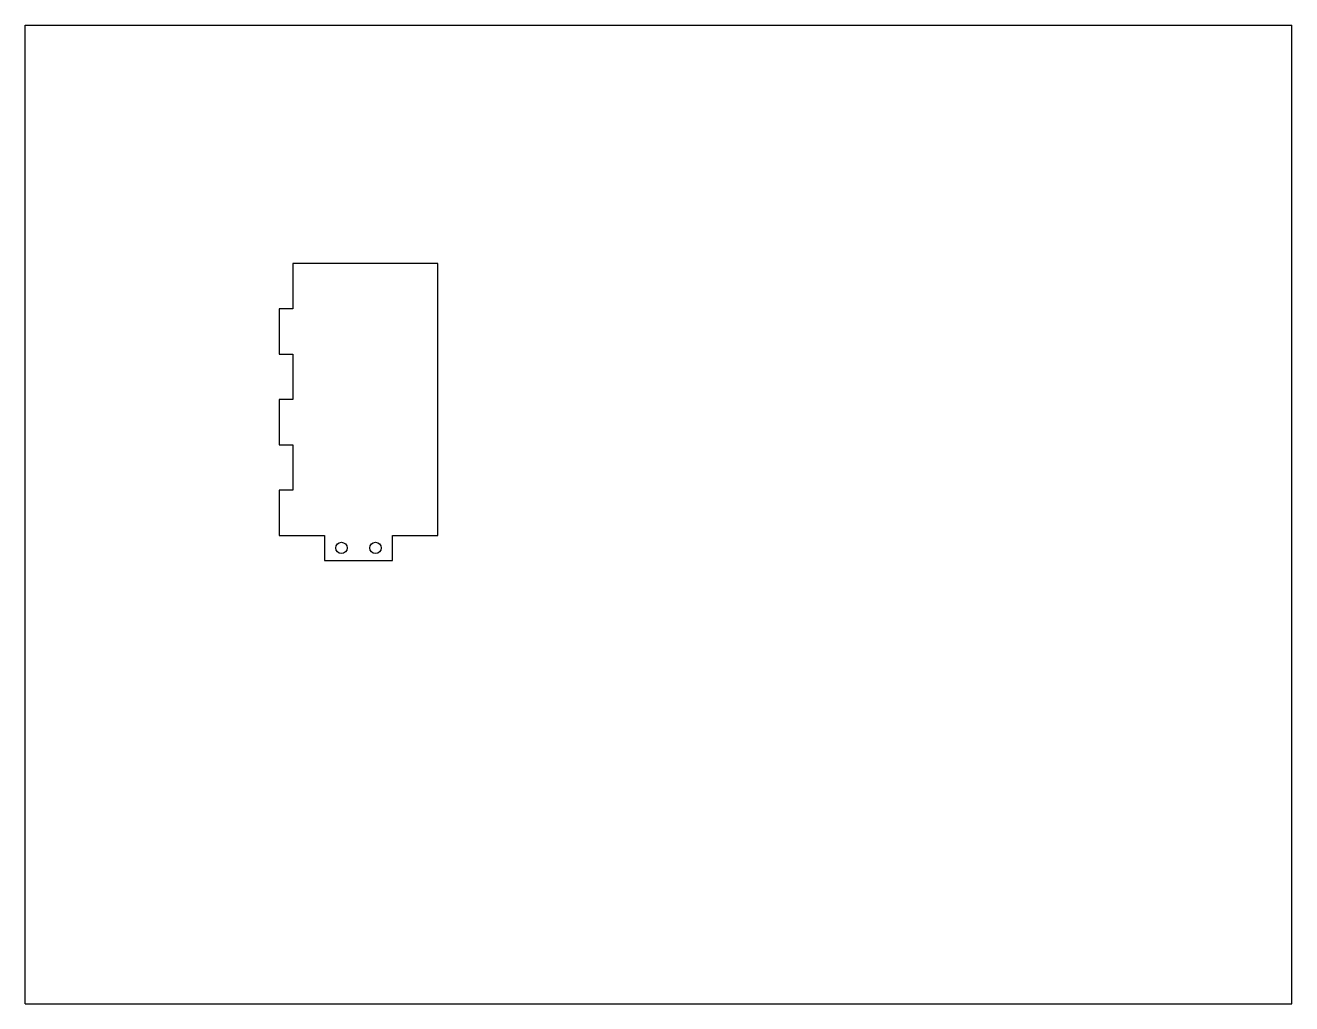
# Model space of a CAD drawing. Header units: inches. Extents: x 0 to 22, y 0 to 17.
import ezdxf

# ---------------------------------------------------------------- set-up
doc = ezdxf.new("R2010")
doc.units = ezdxf.units.IN
doc.header["$LTSCALE"] = 1.21
doc.header["$MEASUREMENT"] = 0
doc.layers.get('0').update_dxf_attribs({"linetype": 'CONTINUOUS'})
doc.layers.add('02___PRT_ALL_AXES', color=7, linetype='CONTINUOUS')

msp = doc.modelspace()

# ---------------------------------------------------------------- linework, layer by layer
at = {"color": 7, "linetype": 'Continuous'}
for p, q in [((0, 0), (0, 17)), ((0, 17), (22, 17)), ((22, 0), (22, 17)), ((4.646, 12.86), (4.646, 12.073)), ((7.165, 12.86), (4.646, 12.86)), ((7.165, 8.136), (7.165, 12.86)), ((4.41, 12.073), (4.41, 11.285)), ((4.646, 12.073), (4.41, 12.073)), ((4.41, 11.285), (4.646, 11.285)), ((4.646, 11.285), (4.646, 10.498)), ((4.41, 10.498), (4.41, 9.71)), ((4.646, 10.498), (4.41, 10.498)), ((4.41, 9.71), (4.646, 9.71)), ((4.646, 9.71), (4.646, 8.923)), ((4.41, 8.923), (4.41, 8.136)), ((4.646, 8.923), (4.41, 8.923)), ((4.41, 8.136), (5.197, 8.136)), ((5.197, 8.136), (5.197, 7.703)), ((6.378, 8.136), (7.165, 8.136)), ((6.378, 7.703), (6.378, 8.136)), ((5.197, 7.703), (6.378, 7.703)), ((0, 0), (22, 0))]:
    msp.add_line(p, q, dxfattribs=at)
at = {"layer": '02___PRT_ALL_AXES', "color": 7, "linetype": 'Continuous'}
for centre in [(5.492, 7.919), (6.083, 7.919)]:
    msp.add_circle(centre, 0.0984, dxfattribs=at)

doc.saveas('drawing.dxf')
